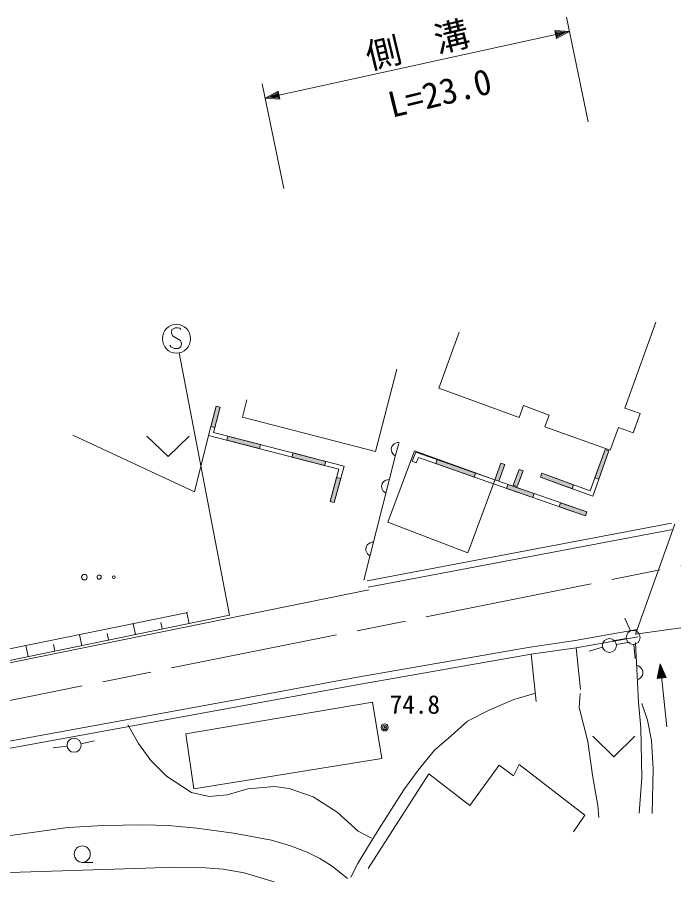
# Model space of a CAD drawing. Units: millimetres, scale not verified. Extents: x 40000 to 680000, y 20000 to 380000.
# Drawn here: x 482350 to 529116, y 264098 to 325699 of the extents above; entities that cross this region are included whole.
import ezdxf
from ezdxf.enums import TextEntityAlignment as Align

# ---------------------------------------------------------------- set-up
doc = ezdxf.new("R2010")
doc.units = ezdxf.units.MM
doc.header["$LTSCALE"] = 1000
doc.linetypes.add('CHAIN', pattern=[18.5, 12, -1.5, 3.5, -1.5])
for name, color, linetype, lineweight in [('M-BGD', 7, 'Continuous', 13), ('M-BGD-EXST', 7, 'Continuous', 13), ('M-BMK', 2, 'CHAIN', 13), ('M-STR-HTXT', 7, 'Continuous', 13), ('M-STR-STR1', 1, 'Continuous', 13)]:
    doc.layers.add(name, color=color, linetype=linetype, lineweight=lineweight)
doc.styles.add('ＭＳ ゴシック', font='')
doc.styles.get('ＭＳ ゴシック').set_extended_font_data('MS Gothic')

msp = doc.modelspace()

# ---------------------------------------------------------------- hatches: boundary and pattern name
at = {"layer": 'M-BGD'}
for points in [[(496799, 297917), (496418, 296458), (496128, 296534), (496509, 297993)], [(497344, 295850), (499670, 295251), (499595, 294960), (497269, 295560)], [(501995, 294652), (504320, 294053), (504245, 293762), (501920, 294361)], [(523502, 292889), (524222, 294907), (524505, 294806), (523785, 292788)], [(514901, 292935), (512160, 293900), (512259, 294183), (515000, 293218)], [(517078, 293835), (516654, 292635), (516371, 292735), (516795, 293935)], [(517690, 292356), (518099, 293470), (518380, 293367), (517971, 292252)], [(505390, 292828), (504928, 291122), (504639, 291200), (505100, 292906)], [(519722, 293208), (521986, 292385), (521884, 292103), (519619, 292926)], [(519074, 291472), (517201, 292127), (517300, 292411), (519173, 291755)], [(522821, 290162), (520948, 290817), (521047, 291100), (522920, 290445)]]:
    msp.add_hatch(color=256, dxfattribs=at).paths.add_polyline_path(points)

# ---------------------------------------------------------------- linework, layer by layer
for p, q in [((525640, 297851), (527849, 303978)), ((512392, 299259), (513829, 303260)), ((507866, 294756), (509385, 300616)), ((518101, 297179), (512392, 299259)), ((498705, 298440), (498387, 297213)), ((496509, 297993), (495961, 295897)), ((496799, 297917), (496327, 296112)), ((518101, 297179), (518417, 298027)), ((518417, 298027), (520248, 297343)), ((525640, 297851), (526719, 297462)), ((498387, 297213), (507866, 294756)), ((520248, 297343), (519936, 296506)), ((526719, 297462), (526224, 296089)), ((524588, 294843), (519936, 296506)), ((525173, 296467), (524588, 294843)), ((526224, 296089), (525173, 296467)), ((486313, 295915), (494973, 291882)), ((491589, 295849), (493089, 294409)), ((493089, 294409), (494589, 295849)), ((494973, 291882), (495961, 295897)), ((495961, 295897), (505261, 293501)), ((496327, 296112), (505630, 293715)), ((509041, 295112), (508995, 294959)), ((509114, 295216), (509041, 295112)), ((509200, 295294), (509114, 295216)), ((509325, 295361), (509200, 295294)), ((509297, 294504), (509544, 295325)), ((509438, 295390), (509325, 295361)), ((509564, 295394), (509438, 295390)), ((507043, 285578), (509297, 294504)), ((508740, 289714), (510639, 294805)), ((508995, 294959), (508999, 294832)), ((508999, 294832), (509028, 294719)), ((509028, 294719), (509095, 294595)), ((509095, 294595), (509173, 294509)), ((509173, 294509), (509277, 294436)), ((510754, 294713), (510494, 294072)), ((510639, 294805), (516371, 292735)), ((516371, 292735), (510754, 294713)), ((523169, 291955), (524222, 294907)), ((523350, 291570), (524505, 294806)), ((524222, 294907), (524505, 294806)), ((510772, 293959), (510494, 294072)), ((510924, 294335), (510772, 293959)), ((516271, 292452), (510924, 294335)), ((516795, 293935), (516371, 292735)), ((505261, 293501), (504639, 291200)), ((505630, 293715), (504928, 291122)), ((517078, 293835), (516654, 292635)), ((517690, 292356), (518099, 293470)), ((517971, 292252), (518380, 293367)), ((508497, 292642), (508414, 292559)), ((508618, 292714), (508497, 292642)), ((508730, 292748), (508618, 292714)), ((508856, 292757), (508730, 292748)), ((516363, 292710), (514447, 287540)), ((522920, 290445), (516371, 292735)), ((519619, 292926), (523350, 291570)), ((519722, 293208), (523169, 291955)), ((508346, 292453), (508307, 292298)), ((508307, 292298), (508316, 292171)), ((508316, 292171), (508350, 292060)), ((508414, 292559), (508346, 292453)), ((508350, 292060), (508422, 291938)), ((522821, 290162), (516271, 292452)), ((508422, 291938), (508505, 291856)), ((508505, 291856), (508611, 291788)), ((504928, 291122), (504639, 291200)), ((528960, 289655), (507265, 285543)), ((514447, 287540), (508740, 289714)), ((529047, 289193), (507353, 285082)), ((507729, 288294), (507603, 288285)), ((507219, 287990), (507180, 287834)), ((507180, 287834), (507189, 287708)), ((507189, 287708), (507223, 287597)), ((507287, 288096), (507219, 287990)), ((507370, 288178), (507287, 288096)), ((507491, 288251), (507370, 288178)), ((507603, 288285), (507491, 288251)), ((507223, 287597), (507295, 287475)), ((507295, 287475), (507377, 287393)), ((507377, 287393), (507484, 287324)), ((507390, 284902), (474960, 278293)), ((479970, 280312), (494508, 283279)), ((497461, 283104), (480245, 279543)), ((494591, 282510), (494436, 283264)), ((526026, 281966), (525626, 282883)), ((490766, 281719), (490608, 282483)), ((492679, 282115), (492584, 282570)), ((529631, 282200), (526388, 281732)), ((486940, 280928), (486780, 281702)), ((488853, 281323), (488757, 281785)), ((526505, 282061), (522092, 281282)), ((526589, 281553), (522177, 280774)), ((483114, 280136), (482952, 280921)), ((485027, 280532), (484930, 281000)), ((522092, 281282), (518884, 280814)), ((525733, 281424), (524747, 281255)), ((525028, 281010), (526016, 281167)), ((526272, 281010), (526363, 280014)), ((526597, 276860), (526388, 281138)), ((518884, 280814), (506441, 278641)), ((518968, 280306), (506530, 278134)), ((522162, 280772), (518954, 280304)), ((518954, 280304), (519309, 276932)), ((522162, 280772), (522482, 277795)), ((524052, 280801), (523087, 280538)), ((526589, 279478), (526467, 279513)), ((526692, 279422), (526589, 279478)), ((526797, 279324), (526692, 279422)), ((526861, 279225), (526797, 279324)), ((526907, 279103), (526861, 279225)), ((526916, 278939), (526907, 279103)), ((506441, 278641), (497898, 277060)), ((526517, 278485), (526635, 278532)), ((526635, 278532), (526732, 278599)), ((526732, 278599), (526827, 278707)), ((526827, 278707), (526882, 278813)), ((526882, 278813), (526916, 278939)), ((506530, 278134), (497985, 276552)), ((517733, 277076), (519198, 277507)), ((522447, 277507), (522377, 276501)), ((497898, 277060), (481123, 274004)), ((494365, 274631), (507656, 276896)), ((507656, 276896), (508318, 272871)), ((516025, 276357), (517733, 277076)), ((526597, 276860), (526771, 275063)), ((526841, 276788), (527259, 275602)), ((497985, 276552), (481209, 273497)), ((514421, 275530), (516025, 276357)), ((522377, 276501), (523005, 274093)), ((513270, 274488), (514421, 275530)), ((527259, 275602), (527538, 274165)), ((490220, 275279), (490987, 273949)), ((526771, 275063), (526841, 271505)), ((486883, 273930), (487861, 274137)), ((494928, 270714), (494365, 274631)), ((512084, 273482), (513270, 274488)), ((523352, 274471), (524851, 272988)), ((524851, 272988), (526350, 274471)), ((527538, 274165), (527643, 272152)), ((485897, 273764), (484905, 273641)), ((490987, 273949), (491859, 272727)), ((523005, 274093), (523319, 271684)), ((510899, 272044), (512084, 273482)), ((491859, 272727), (492975, 271612)), ((508318, 272871), (494928, 270714)), ((514595, 269528), (516687, 272403)), ((516687, 272403), (517699, 271648)), ((517699, 271648), (518117, 272439)), ((518117, 272439), (522790, 268845)), ((507342, 265035), (511666, 271792)), ((509887, 270642), (510899, 272044)), ((511666, 271792), (514595, 269528)), ((523319, 271684), (523703, 269528)), ((527643, 272152), (527573, 268953)), ((492975, 271612), (494753, 270462)), ((526841, 271505), (526667, 268989)), ((494753, 270462), (496009, 270175)), ((497299, 270283), (498763, 270714)), ((498763, 270714), (500681, 270894)), ((500681, 270894), (501727, 270750)), ((501727, 270750), (503436, 270139)), ((509016, 269276), (509887, 270642)), ((496009, 270175), (497299, 270283)), ((503436, 270139), (505145, 269060)), ((508109, 267838), (509016, 269276)), ((523703, 269528), (523772, 268665)), ((505145, 269060), (506644, 267695)), ((522790, 268845), (521988, 267659)), ((506644, 267695), (507586, 267191)), ((507377, 266652), (508109, 267838)), ((506609, 265394), (507377, 266652)), ((486982, 265478), (487731, 265478)), ((506121, 264424), (506609, 265394))]:
    msp.add_line(p, q, dxfattribs=at)
for points in [[(496799, 297917), (496418, 296458), (496128, 296534), (496509, 297993)], [(497344, 295850), (499670, 295251), (499595, 294960), (497269, 295560)], [(501995, 294652), (504320, 294053), (504245, 293762), (501920, 294361)], [(523502, 292889), (524222, 294907), (524505, 294806), (523785, 292788)], [(514901, 292935), (512160, 293900), (512259, 294183), (515000, 293218)], [(517078, 293835), (516654, 292635), (516371, 292735), (516795, 293935)], [(517690, 292356), (518099, 293470), (518380, 293367), (517971, 292252)], [(505390, 292828), (504928, 291122), (504639, 291200), (505100, 292906)], [(519722, 293208), (521986, 292385), (521884, 292103), (519619, 292926)], [(519074, 291472), (517201, 292127), (517300, 292411), (519173, 291755)], [(522821, 290162), (520948, 290817), (521047, 291100), (522920, 290445)]]:
    msp.add_lwpolyline(points, close=True, dxfattribs=at)
for points in [[(476400, 266637), (485952, 267953), (488500, 268103), (491298, 268159), (493108, 268093), (495147, 267908), (497753, 267547), (500470, 267059), (501816, 266666), (502996, 266208), (503899, 265762), (504785, 265201), (505876, 264322)], [(481809, 264746), (491474, 265075), (493565, 265140), (495763, 265097), (497013, 264983), (498506, 264725), (500644, 264098)]]:
    msp.add_lwpolyline(points, dxfattribs=at)
for centre, radius in [((487130, 285802), 200), ((488180, 285802), 150), ((489230, 285802), 100), ((526226, 281508), 500), ((524535, 280932), 500), ((486393, 273826), 500)]:
    msp.add_circle(centre, radius, dxfattribs=at)
for centre, major_axis in [((508527, 275099), (0, 258)), ((508527, 275099), (0, 155)), ((508527, 275099), (0, 51.5)), ((486982, 266065), (0, 587))]:
    msp.add_ellipse(centre, major_axis=major_axis, ratio=0.970151, dxfattribs=at)
at = {"layer": 'M-BGD-EXST'}
for p, q in [((493368, 303453), (493328, 303206)), ((493328, 303206), (493408, 303000)), ((493608, 303577), (493368, 303453)), ((493768, 303577), (493608, 303577)), ((493928, 303535), (493768, 303577)), ((494008, 303453), (493928, 303535)), ((493408, 303000), (493968, 302670)), ((493968, 302670), (494048, 302464)), ((494048, 302464), (494008, 302217)), ((493288, 302217), (493208, 302341)), ((493528, 302093), (493288, 302217)), ((493808, 302093), (493528, 302093)), ((494008, 302217), (493808, 302093)), ((497461, 283104), (493881, 301783))]:
    msp.add_line(p, q, dxfattribs=at)
msp.add_ellipse((493688, 302794), major_axis=(0, 1030), ratio=0.970151, dxfattribs=at)
at = {"layer": 'M-BMK'}
msp.add_line((475199, 275690), (563157, 293344), dxfattribs=at)
at = {"layer": 'M-STR-HTXT'}
for p, q in [((521482, 325699), (523020, 318249)), ((500014, 319937), (521690, 324691)), ((520771, 324195), (520654, 324759)), ((520654, 324759), (521690, 324691)), ((520793, 324284), (520710, 324687)), ((520710, 324687), (521416, 324631)), ((521690, 324691), (520771, 324195)), ((520816, 324373), (520766, 324615)), ((520766, 324615), (521260, 324597)), ((521416, 324631), (520793, 324284)), ((521260, 324597), (520816, 324373)), ((520822, 324543), (521025, 324545)), ((520838, 324462), (520822, 324543)), ((521025, 324545), (520838, 324462)), ((501343, 313495), (499806, 320945)), ((500014, 319937), (500933, 320434)), ((500287, 319997), (500910, 320345)), ((500910, 320345), (500994, 319942)), ((500933, 320434), (501049, 319870)), ((501049, 319870), (500014, 319937)), ((500994, 319942), (500287, 319997)), ((500444, 320032), (500888, 320255)), ((500938, 320014), (500444, 320032)), ((500678, 320083), (500865, 320166)), ((500882, 320086), (500678, 320083)), ((500865, 320166), (500882, 320086)), ((500888, 320255), (500938, 320014)), ((528143, 279636), (527937, 278576)), ((528157, 279513), (527993, 278624)), ((528170, 279390), (528048, 278671)), ((528184, 279268), (528103, 278719)), ((528634, 275143), (528143, 279636)), ((528573, 278649), (528143, 279636)), ((528509, 278683), (528157, 279513)), ((528197, 279145), (528158, 278767)), ((528445, 278717), (528170, 279390)), ((528381, 278751), (528184, 279268)), ((528317, 278786), (528197, 279145)), ((527937, 278576), (528573, 278649)), ((527993, 278624), (528509, 278683)), ((528048, 278671), (528445, 278717)), ((528103, 278719), (528381, 278751)), ((528158, 278767), (528317, 278786)), ((528215, 278981), (528213, 278815)), ((528213, 278815), (528253, 278820)), ((528253, 278820), (528215, 278981))]:
    msp.add_line(p, q, dxfattribs=at)
at = {"layer": 'M-STR-STR1'}
msp.add_line((526388, 281732), (529185, 289581), dxfattribs=at)

# ---------------------------------------------------------------- texts
at = {"layer": 'M-STR-HTXT', "style": 'ＭＳ ゴシック'}
for s, rotation, p in [('側\u3000溝', 13.591, (507562, 321443)), ('L=23.0', 13.797, (509166, 317997))]:
    msp.add_text(s, height=1833, rotation=rotation, dxfattribs=at).set_placement(p, align=Align.BOTTOM_LEFT)
msp.add_text('74.8', height=1320, dxfattribs=at).set_placement((508876, 275674), align=Align.BOTTOM_LEFT)

doc.saveas('drawing.dxf')
